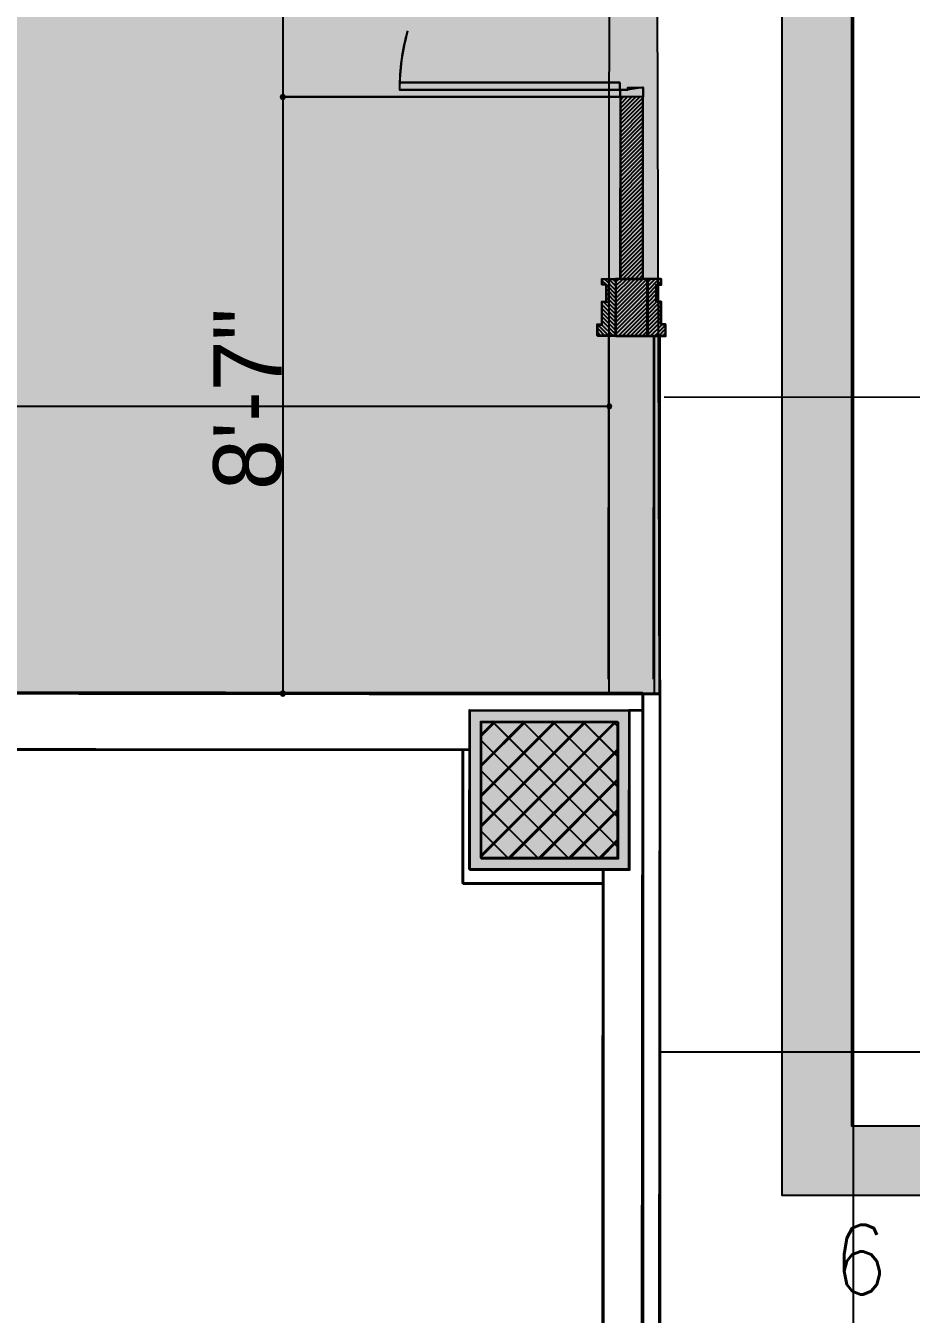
# Model space of a CAD drawing. Header units: millimetres. Extents: x -957 to 3394, y -3 to 3008.
# Drawn here: x 293 to 446.2, y 1846.2 to 2068.8 of the extents above; entities that cross this region are included whole.
import ezdxf

# ---------------------------------------------------------------- set-up
doc = ezdxf.new("R2010")
doc.units = ezdxf.units.MM
for name, color, linetype in [('HATCHES', 7, 'CONTINUOUS'), ('HIDDEN', 7, 'CONTINUOUS'), ('PDF_0', 7, 'CONTINUOUS'), ('PDF_BH_005_MASTERPLAN$0$I-', 7, 'CONTINUOUS'), ('PDF_BH_005_MASTERPLAN$0$I0', 7, 'CONTINUOUS'), ('PDF_BH_005_MASTERPLAN$0$I1', 7, 'CONTINUOUS'), ('PDF_BH_005_MASTERPLAN$0$I2', 7, 'CONTINUOUS'), ('PDF_BH_005_MASTERPLAN$0$I3', 7, 'CONTINUOUS'), ('PDF_BH_005_MASTERPLAN$0$I4', 7, 'CONTINUOUS'), ('PDF_FRAMING-COLUMN', 7, 'CONTINUOUS'), ('PDF_FRAMING-COLUMN_HATCH', 7, 'CONTINUOUS'), ('PDF_GROUND', 7, 'CONTINUOUS'), ('PDF_I-WALL', 7, 'CONTINUOUS'), ('PDF_ID_FINISH_LINE', 7, 'CONTINUOUS'), ('PDF_REV', 7, 'CONTINUOUS'), ('PDF_SHREM-CAD_6_CABLE', 7, 'CONTINUOUS'), ('PDF_TEXT', 7, 'CONTINUOUS'), ('PDF_WALL', 7, 'CONTINUOUS'), ('PRE-FUNCTION', 7, 'CONTINUOUS')]:
    doc.layers.add(name, color=color, linetype=linetype)
doc.styles.add('PDF_ARIAL', font='PDF_ARIAL')
doc.styles.get("Standard").update_dxf_attribs({"font": 'STANDARD'})

msp = doc.modelspace()

# ---------------------------------------------------------------- hatches: boundary and pattern name
at = {"layer": 'HATCHES'}
msp.add_hatch(color=45, dxfattribs=at).paths.add_polyline_path([(101.35, 1953.61), (402.62, 1953.25), (401.84, 2235.75), (230.4, 2235.81), (230.4, 2642.27), (-792.43, 2642.27), (-792.43, 1950.3), (-508.8, 1950.29), (-508.8, 1618.41), (101.31, 1616.36)], flags=0)
h = msp.add_hatch(color=178, dxfattribs=at)
h.paths.add_polyline_path([(423.82, 2184.39), (423.82, 1866.73), (660.59, 1866.73), (660.59, 2184.39)], flags=0)
h.paths.add_polyline_path([(648.59, 2172.39), (648.59, 1878.73), (435.82, 1878.73), (435.82, 2172.39)], flags=0)
at = {"layer": 'PDF_BH_005_MASTERPLAN$0$I2'}
for points in [[(395, 2015.28), (391.85, 2015.29), (391.86, 2017.25), (392.64, 2017.25), (392.65, 2021.19), (393.43, 2021.18), (393.44, 2024.13), (392.65, 2024.13), (392.65, 2025.12), (395.01, 2025.12)], [(400.51, 2015.28), (403.65, 2015.28), (403.66, 2017.24), (402.87, 2017.24), (402.87, 2021.18), (402.08, 2021.18), (402.09, 2024.13), (402.87, 2024.13), (402.88, 2025.11), (400.52, 2025.11)]]:
    msp.add_hatch(color=256, dxfattribs=at).paths.add_polyline_path(points, flags=0)

# ---------------------------------------------------------------- linework, layer by layer
at = {"layer": 'HATCHES', "color": 45}
msp.add_lwpolyline([(230.4, 2235.81), (230.4, 2642.27), (-792.43, 2642.27), (-792.43, 1950.3), (-508.8, 1950.29), (-508.8, 1618.41), (101.31, 1616.36), (101.35, 1953.61), (402.62, 1953.25), (401.84, 2235.75)], close=True, dxfattribs=at)
at = {"layer": 'HIDDEN'}
msp.add_lwpolyline([(436.18, 1918.86), (436.18, 2702.2), (-893.67, 2702.2), (-893.67, 1233.26), (436.18, 1233.26), (436.18, 1370.14)], close=True, dxfattribs=at)
at = {"layer": 'PDF_0'}
for points in [[(337.5, 2134.84), (337.5, 2134.45), (337.5, 2057.32), (337.5, 2056.92)], [(337.5, 2056.13), (337.5, 2055.74), (337.5, 1954.21), (337.5, 1953.81)], [(402.46, 2004.52), (402.86, 2004.91)], [(402.65, 1988.93), (402.66, 2004.72)], [(403.45, 2004.72), (698.86, 2004.46)], [(101.71, 2003.07), (102.1, 2003.07), (393.17, 2003.07), (393.56, 2003.07)], [(393.96, 1953.42), (393.96, 2003.07)], [(395.88, 1953.42), (337.49, 1953.42)]]:
    msp.add_lwpolyline(points, dxfattribs=at)
for points in [[(337.5, 2056.53), (337.22, 2056.81), (337.1, 2056.53)], [(337.5, 2056.53), (337.22, 2056.81), (337.1, 2056.53)], [(337.5, 2056.53), (337.1, 2056.53), (337.22, 2056.25)], [(337.5, 2056.53), (337.1, 2056.53), (337.22, 2056.25)], [(337.5, 2056.92), (337.22, 2056.81), (337.5, 2056.53)], [(337.5, 2056.92), (337.22, 2056.81), (337.5, 2056.53)], [(337.5, 2056.53), (337.22, 2056.25), (337.5, 2056.13)], [(337.5, 2056.53), (337.22, 2056.25), (337.5, 2056.13)], [(337.49, 2056.53), (395.88, 2056.53)], [(337.77, 2056.81), (337.5, 2056.92), (337.5, 2056.53)], [(337.77, 2056.81), (337.5, 2056.92), (337.5, 2056.53)], [(337.89, 2056.53), (337.77, 2056.81), (337.5, 2056.53)], [(337.89, 2056.53), (337.77, 2056.81), (337.5, 2056.53)], [(337.77, 2056.25), (337.5, 2056.53), (337.5, 2056.13)], [(337.89, 2056.53), (337.5, 2056.53), (337.77, 2056.25)], [(337.77, 2056.25), (337.5, 2056.53), (337.5, 2056.13)], [(337.89, 2056.53), (337.5, 2056.53), (337.77, 2056.25)], [(393.96, 2003.07), (393.68, 2003.34), (393.56, 2003.07)], [(393.96, 2003.07), (393.56, 2003.07), (393.68, 2002.79)], [(393.96, 2003.46), (393.68, 2003.34), (393.96, 2003.07)], [(393.96, 2003.07), (393.68, 2002.79), (393.96, 2002.67)], [(394.24, 2003.34), (393.96, 2003.46), (393.96, 2003.07)], [(394.35, 2003.07), (394.24, 2003.34), (393.96, 2003.07)], [(394.24, 2002.79), (393.96, 2003.07), (393.96, 2002.67)], [(394.35, 2003.07), (393.96, 2003.07), (394.24, 2002.79)], [(337.5, 1953.42), (337.22, 1953.7), (337.1, 1953.42)], [(337.5, 1953.42), (337.1, 1953.42), (337.22, 1953.14)], [(337.5, 1953.81), (337.22, 1953.7), (337.5, 1953.42)], [(337.5, 1953.42), (337.22, 1953.14), (337.5, 1953.02)], [(337.77, 1953.7), (337.5, 1953.81), (337.5, 1953.42)], [(337.89, 1953.42), (337.77, 1953.7), (337.5, 1953.42)], [(337.77, 1953.14), (337.5, 1953.42), (337.5, 1953.02)], [(337.89, 1953.42), (337.5, 1953.42), (337.77, 1953.14)]]:
    msp.add_lwpolyline(points, close=True, dxfattribs=at)
for points in [[(337.5, 2056.53), (337.22, 2056.81), (337.1, 2056.53)], [(337.5, 2056.53), (337.22, 2056.81), (337.1, 2056.53)], [(337.5, 2056.53), (337.1, 2056.53), (337.22, 2056.25)], [(337.5, 2056.53), (337.1, 2056.53), (337.22, 2056.25)], [(337.5, 2056.92), (337.22, 2056.81), (337.5, 2056.53)], [(337.5, 2056.92), (337.22, 2056.81), (337.5, 2056.53)], [(337.5, 2056.53), (337.22, 2056.25), (337.5, 2056.13)], [(337.5, 2056.53), (337.22, 2056.25), (337.5, 2056.13)], [(337.77, 2056.81), (337.5, 2056.92), (337.5, 2056.53)], [(337.77, 2056.81), (337.5, 2056.92), (337.5, 2056.53)], [(337.89, 2056.53), (337.77, 2056.81), (337.5, 2056.53)], [(337.89, 2056.53), (337.77, 2056.81), (337.5, 2056.53)], [(337.77, 2056.25), (337.5, 2056.53), (337.5, 2056.13)], [(337.89, 2056.53), (337.5, 2056.53), (337.77, 2056.25)], [(337.77, 2056.25), (337.5, 2056.53), (337.5, 2056.13)], [(337.89, 2056.53), (337.5, 2056.53), (337.77, 2056.25)], [(393.96, 2003.07), (393.68, 2003.34), (393.56, 2003.07)], [(393.96, 2003.07), (393.56, 2003.07), (393.68, 2002.79)], [(393.96, 2003.46), (393.68, 2003.34), (393.96, 2003.07)], [(393.96, 2003.07), (393.68, 2002.79), (393.96, 2002.67)], [(394.24, 2003.34), (393.96, 2003.46), (393.96, 2003.07)], [(394.35, 2003.07), (394.24, 2003.34), (393.96, 2003.07)], [(394.24, 2002.79), (393.96, 2003.07), (393.96, 2002.67)], [(394.35, 2003.07), (393.96, 2003.07), (394.24, 2002.79)], [(337.5, 1953.42), (337.22, 1953.7), (337.1, 1953.42)], [(337.5, 1953.42), (337.1, 1953.42), (337.22, 1953.14)], [(337.5, 1953.81), (337.22, 1953.7), (337.5, 1953.42)], [(337.5, 1953.42), (337.22, 1953.14), (337.5, 1953.02)], [(337.77, 1953.7), (337.5, 1953.81), (337.5, 1953.42)], [(337.89, 1953.42), (337.77, 1953.7), (337.5, 1953.42)], [(337.77, 1953.14), (337.5, 1953.42), (337.5, 1953.02)], [(337.89, 1953.42), (337.5, 1953.42), (337.77, 1953.14)]]:
    msp.add_solid(points, dxfattribs=at)
at = {"layer": 'PDF_BH_005_MASTERPLAN$0$I-'}
for centre, radius, start, end in [((395.76, 2057.81), 38.1, 164.5295, 179.9514), ((395.82, 2057.76), 38.12, 164.579, 180.0002)]:
    msp.add_arc(centre, radius, start, end, dxfattribs=at)
at = {"layer": 'PDF_BH_005_MASTERPLAN$0$I0'}
for points in [[(395.82, 2056.58), (395.82, 2057.81), (397.12, 2057.81), (399.76, 2058.2), (399.76, 2056.58)], [(395.89, 2056.53), (395.89, 2057.76), (397.19, 2057.76), (397.19, 2058.15), (399.82, 2058.15), (399.82, 2056.53)]]:
    msp.add_lwpolyline(points, close=True, dxfattribs=at)
at = {"layer": 'PDF_BH_005_MASTERPLAN$0$I1'}
for points in [[(395.76, 2059.01), (357.67, 2059.05), (357.67, 2057.85), (395.76, 2057.81)], [(395.82, 2058.96), (357.7, 2058.96), (357.7, 2057.76), (395.82, 2057.76)]]:
    msp.add_lwpolyline(points, close=True, dxfattribs=at)
at = {"layer": 'PDF_BH_005_MASTERPLAN$0$I2'}
for points in [[(395.89, 2055.98), (396.44, 2056.53)], [(395.89, 2055.28), (397.13, 2056.53)], [(395.89, 2054.59), (397.83, 2056.53)], [(395.89, 2053.89), (398.52, 2056.53)], [(395.89, 2053.2), (399.22, 2056.53)], [(395.89, 2052.5), (399.82, 2056.44)], [(395.89, 2051.8), (399.82, 2055.74)], [(395.89, 2051.11), (399.82, 2055.04)], [(395.89, 2050.41), (399.82, 2054.35)], [(395.89, 2049.72), (399.82, 2053.65)], [(395.89, 2049.02), (399.82, 2052.96)], [(395.89, 2048.33), (399.82, 2052.26)], [(395.89, 2047.63), (399.82, 2051.57)], [(395.89, 2046.93), (399.82, 2050.87)], [(395.89, 2046.24), (399.82, 2050.17)], [(395.89, 2045.54), (399.82, 2049.48)], [(395.89, 2044.85), (399.82, 2048.78)], [(395.89, 2044.15), (399.82, 2048.09)], [(395.89, 2043.46), (399.82, 2047.39)], [(395.89, 2042.76), (399.82, 2046.7)], [(395.89, 2042.06), (399.82, 2046)], [(395.89, 2041.37), (399.82, 2045.3)], [(395.89, 2040.67), (399.82, 2044.61)], [(395.89, 2039.98), (399.82, 2043.91)], [(395.89, 2039.28), (399.82, 2043.22)], [(395.89, 2038.59), (399.82, 2042.52)], [(395.89, 2037.89), (399.82, 2041.83)], [(395.89, 2037.19), (399.82, 2041.13)], [(395.89, 2036.5), (399.82, 2040.43)], [(395.89, 2035.8), (399.82, 2039.74)], [(395.89, 2035.11), (399.82, 2039.04)], [(395.89, 2034.41), (399.82, 2038.35)], [(395.89, 2033.72), (399.82, 2037.65)], [(395.89, 2033.02), (399.82, 2036.96)], [(395.89, 2032.32), (399.82, 2036.26)], [(395.89, 2031.63), (399.82, 2035.56)], [(395.89, 2030.93), (399.82, 2034.87)], [(395.89, 2030.24), (399.82, 2034.17)], [(395.89, 2029.54), (399.82, 2033.48)], [(395.89, 2028.85), (399.82, 2032.78)], [(395.89, 2028.15), (399.82, 2032.09)], [(395.89, 2027.45), (399.82, 2031.39)], [(395.89, 2026.76), (399.82, 2030.69)], [(395.89, 2026.06), (399.82, 2030)], [(395.89, 2025.37), (399.82, 2029.3)], [(396.26, 2025.04), (399.82, 2028.61)], [(396.95, 2025.04), (399.82, 2027.91)], [(397.65, 2025.04), (399.82, 2027.22)], [(398.35, 2025.04), (399.82, 2026.52)], [(393.46, 2024.06), (392.74, 2024.78)], [(395.1, 2023.11), (393.17, 2025.04)], [(395.1, 2023.81), (393.86, 2025.04)], [(395.1, 2024.51), (394.56, 2025.04)], [(395.1, 2024.57), (395.58, 2025.04)], [(395.1, 2023.87), (396.27, 2025.04)], [(395.1, 2023.17), (396.97, 2025.04)], [(395.1, 2022.48), (397.67, 2025.04)], [(395.1, 2021.78), (398.36, 2025.04)], [(395.1, 2021.09), (399.06, 2025.04)], [(395.1, 2020.39), (399.75, 2025.04)], [(395.1, 2019.7), (400.45, 2025.04)], [(395.1, 2019), (400.61, 2024.51)], [(399.04, 2025.04), (399.82, 2025.82)], [(399.74, 2025.04), (399.82, 2025.13)], [(400.61, 2023.11), (402.54, 2025.04)], [(400.61, 2023.81), (401.84, 2025.04)], [(400.61, 2024.51), (401.15, 2025.04)], [(402.25, 2024.06), (402.97, 2024.78)], [(392.76, 2024.06), (392.74, 2024.08)], [(395.1, 2022.42), (393.53, 2023.99)], [(395.1, 2021.72), (393.53, 2023.3)], [(395.1, 2021.03), (393.53, 2022.6)], [(395.1, 2020.33), (393.53, 2021.9)], [(395.1, 2018.3), (400.61, 2023.81)], [(395.1, 2017.61), (400.61, 2023.12)], [(395.1, 2016.91), (400.61, 2022.42)], [(400.61, 2022.42), (402.18, 2023.99)], [(400.61, 2021.72), (402.18, 2023.3)], [(400.61, 2021.03), (402.18, 2022.6)], [(400.61, 2020.33), (402.18, 2021.9)], [(402.95, 2024.06), (402.97, 2024.08)], [(395.1, 2018.24), (392.74, 2020.61)], [(395.1, 2017.55), (392.74, 2019.91)], [(395.1, 2018.94), (392.93, 2021.11)], [(395.1, 2019.64), (393.53, 2021.21)], [(395.1, 2016.22), (400.61, 2021.73)], [(395.1, 2015.52), (400.61, 2021.03)], [(395.48, 2015.21), (400.61, 2020.33)], [(396.18, 2015.21), (400.61, 2019.64)], [(400.61, 2019.64), (402.18, 2021.21)], [(400.61, 2018.94), (402.78, 2021.11)], [(400.61, 2018.24), (402.97, 2020.61)], [(400.61, 2017.55), (402.97, 2019.91)], [(395.1, 2016.85), (392.74, 2019.21)], [(395.1, 2016.16), (392.74, 2018.52)], [(395.1, 2015.46), (392.74, 2017.82)], [(396.87, 2015.21), (400.61, 2018.94)], [(397.57, 2015.21), (400.61, 2018.25)], [(398.26, 2015.21), (400.61, 2017.55)], [(400.61, 2016.85), (402.97, 2019.21)], [(400.61, 2016.16), (402.97, 2018.52)], [(400.61, 2015.46), (402.97, 2017.82)], [(393.27, 2015.21), (391.95, 2016.52)], [(392.57, 2015.21), (391.95, 2015.83)], [(393.96, 2015.21), (392, 2017.17)], [(394.66, 2015.21), (392.69, 2017.17)], [(398.96, 2015.21), (400.61, 2016.86)], [(399.65, 2015.21), (400.61, 2016.16)], [(400.35, 2015.21), (400.61, 2015.46)], [(401.05, 2015.21), (403.02, 2017.17)], [(401.75, 2015.21), (403.71, 2017.17)], [(402.44, 2015.21), (403.76, 2016.52)], [(403.14, 2015.21), (403.76, 2015.83)]]:
    msp.add_lwpolyline(points, dxfattribs=at)
for points in [[(395.8, 2025.12), (399.73, 2025.11), (395.82, 2056.58), (399.76, 2056.58)], [(395, 2015.28), (400.51, 2015.28), (395.01, 2025.12), (400.52, 2025.11)]]:
    msp.add_solid(points, dxfattribs=at)
at = {"layer": 'PDF_BH_005_MASTERPLAN$0$I3'}
for points in [[(395, 2015.28), (391.85, 2015.29), (391.86, 2017.25), (392.64, 2017.25), (392.65, 2021.19), (393.43, 2021.18), (393.44, 2024.13), (392.65, 2024.13), (392.65, 2025.12), (395.01, 2025.12)], [(395.1, 2015.21), (391.95, 2015.21), (391.95, 2017.17), (392.74, 2017.17), (392.74, 2021.11), (393.53, 2021.11), (393.53, 2024.06), (392.74, 2024.06), (392.74, 2025.04), (395.1, 2025.04)], [(395, 2015.28), (400.51, 2015.28), (400.52, 2025.11), (395.01, 2025.12)], [(395.1, 2015.21), (400.61, 2015.21), (400.61, 2025.04), (395.1, 2025.04)], [(400.51, 2015.28), (403.65, 2015.28), (403.66, 2017.24), (402.87, 2017.24), (402.87, 2021.18), (402.08, 2021.18), (402.09, 2024.13), (402.87, 2024.13), (402.88, 2025.11), (400.52, 2025.11)], [(400.61, 2015.21), (403.76, 2015.21), (403.76, 2017.17), (402.97, 2017.17), (402.97, 2021.11), (402.18, 2021.11), (402.18, 2024.06), (402.97, 2024.06), (402.97, 2025.04), (400.61, 2025.04)]]:
    msp.add_lwpolyline(points, close=True, dxfattribs=at)
at = {"layer": 'PDF_BH_005_MASTERPLAN$0$I4'}
for points in [[(395.8, 2025.12), (399.73, 2025.11), (399.76, 2056.58), (395.82, 2056.58)], [(395.89, 2025.04), (399.82, 2025.04), (399.82, 2056.53), (395.89, 2056.53)]]:
    msp.add_lwpolyline(points, close=True, dxfattribs=at)
at = {"layer": 'PDF_FRAMING-COLUMN'}
for points in [[(369.77, 1950.61), (397.31, 1950.58), (397.28, 1923.05), (369.75, 1923.08)], [(369.91, 1950.47), (397.46, 1950.47), (397.46, 1922.92), (369.91, 1922.92)], [(371.74, 1948.64), (395.34, 1948.62), (395.32, 1925.02), (371.72, 1925.04)], [(371.88, 1948.5), (395.49, 1948.5), (395.49, 1924.89), (371.88, 1924.89)]]:
    msp.add_lwpolyline(points, close=True, dxfattribs=at)
at = {"layer": 'PDF_FRAMING-COLUMN_HATCH'}
for points in [[(371.72, 1930.64), (389.74, 1948.62)], [(371.72, 1925.42), (394.96, 1948.62)], [(371.73, 1941.06), (379.31, 1948.63)], [(371.73, 1935.85), (384.53, 1948.63)], [(371.74, 1946.28), (374.1, 1948.64)], [(371.88, 1946.14), (374.24, 1948.5)], [(371.88, 1940.92), (379.46, 1948.5)], [(371.88, 1935.7), (384.68, 1948.5)], [(371.88, 1930.48), (389.89, 1948.5)], [(371.88, 1925.27), (395.11, 1948.5)], [(395.32, 1926.97), (373.68, 1948.64)], [(395.49, 1926.83), (373.83, 1948.5)], [(395.32, 1932.18), (378.9, 1948.63)], [(395.49, 1932.05), (379.04, 1948.5)], [(395.33, 1937.39), (384.11, 1948.63)], [(395.49, 1937.27), (384.26, 1948.5)], [(395.33, 1942.61), (389.33, 1948.62)], [(395.49, 1942.49), (389.48, 1948.5)], [(395.34, 1947.82), (394.54, 1948.62)], [(395.49, 1947.7), (394.7, 1948.5)], [(392.05, 1925.02), (371.74, 1945.37)], [(392.22, 1924.89), (371.88, 1945.23)], [(376.55, 1925.04), (395.33, 1943.78)], [(376.72, 1924.89), (395.49, 1943.66)], [(386.83, 1925.03), (371.73, 1940.15)], [(387, 1924.89), (371.88, 1940.01)], [(381.77, 1925.03), (395.33, 1938.57)], [(381.93, 1924.89), (395.49, 1938.44)], [(381.62, 1925.03), (371.73, 1934.94)], [(381.79, 1924.89), (371.88, 1934.79)], [(386.98, 1925.03), (395.32, 1933.36)], [(387.15, 1924.89), (395.49, 1933.23)], [(376.4, 1925.04), (371.72, 1929.73)], [(376.57, 1924.89), (371.88, 1929.57)], [(392.2, 1925.02), (395.32, 1928.14)], [(392.37, 1924.89), (395.49, 1928.01)]]:
    msp.add_lwpolyline(points, dxfattribs=at)
for points in [[(369.77, 1950.61), (397.31, 1950.58), (369.75, 1923.08), (397.28, 1923.05)], [(397.46, 1950.47), (369.91, 1950.47), (397.46, 1922.92), (369.91, 1922.92)], [(371.74, 1948.64), (395.34, 1948.62), (371.72, 1925.04), (395.32, 1925.02)], [(395.49, 1948.5), (371.88, 1948.5), (395.49, 1924.89), (371.88, 1924.89)]]:
    msp.add_solid(points, dxfattribs=at)
at = {"layer": 'PDF_GROUND', "color": 178}
for points in [[(660.59, 2184.39), (423.82, 2184.39), (423.82, 1866.73), (660.59, 1866.73)], [(648.59, 2172.39), (435.82, 2172.39), (435.82, 1878.73), (648.59, 1878.73)]]:
    msp.add_lwpolyline(points, close=True, dxfattribs=at)
at = {"layer": 'PDF_I-WALL'}
msp.add_lwpolyline([(402.77, 1953.42), (111.15, 1953.42), (111.15, 1943.7), (369.91, 1943.7), (369.91, 1950.47), (399.82, 1950.47), (399.82, 1953.42)], dxfattribs=at)
for points in [[(399.67, 1950.58), (399.67, 1953.53), (111.18, 1953.78), (111.17, 1944.06), (369.77, 1943.84), (369.77, 1950.61)], [(369.77, 1950.61), (397.31, 1950.58), (397.28, 1923.05), (369.75, 1923.08)], [(369.91, 1950.47), (397.46, 1950.47), (397.46, 1922.92), (369.91, 1922.92)], [(397.28, 1923.05), (392.76, 1923.06), (392.51, 1635.95), (397.04, 1635.94), (397.01, 1608.41), (399.37, 1608.41), (399.67, 1950.58), (397.31, 1950.58)], [(397.46, 1922.92), (392.93, 1922.92), (392.93, 1635.63), (397.46, 1635.63), (397.46, 1608.08), (399.82, 1608.08), (399.82, 1950.47), (397.46, 1950.47)]]:
    msp.add_lwpolyline(points, close=True, dxfattribs=at)
at = {"layer": 'PDF_ID_FINISH_LINE'}
for points in [[(402.62, 1955.89), (402.32, 1600.15), (354.02, 1600.19), (354.02, 1602.55)], [(402.77, 1955.78), (402.77, 1599.82), (354.45, 1599.82), (354.45, 1602.18)], [(392.76, 1920.63), (368.57, 1920.65), (368.59, 1943.84)], [(392.93, 1920.49), (368.73, 1920.49), (368.73, 1943.7)]]:
    msp.add_lwpolyline(points, dxfattribs=at)
at = {"layer": 'PDF_REV'}
for points in [[(402.62, 1955.89), (402.67, 2015.28)], [(402.77, 1955.78), (402.77, 2015.21)]]:
    msp.add_lwpolyline(points, dxfattribs=at)
at = {"layer": 'PDF_SHREM-CAD_6_CABLE'}
for points in [[(24.24, 2644.22), (230.94, 2644.04), (230.59, 2236.07), (394.05, 2235.93), (393.81, 1955.9)], [(399.67, 1953.53), (399.37, 1602.68), (305.76, 1602.59), (305.7, 1531.79)], [(399.82, 1953.42), (399.82, 1602.35), (306.16, 1602.18), (306.16, 1531.34)]]:
    msp.add_lwpolyline(points, dxfattribs=at)
at = {"layer": 'PDF_WALL'}
for points in [[(393.81, 1955.9), (393.86, 2015.28)], [(393.96, 1953.42), (393.96, 2015.21)], [(401.6, 1955.89), (401.65, 2015.28)], [(401.75, 1953.42), (401.75, 2015.21)]]:
    msp.add_lwpolyline(points, dxfattribs=at)
at = {"layer": 'PRE-FUNCTION'}
msp.add_lwpolyline([(474.77, 1891.45), (402.77, 1891.45), (402.77, 1819.45), (474.77, 1819.45)], close=True, dxfattribs=at)

# ---------------------------------------------------------------- texts
at = {"layer": 'PDF_TEXT', "insert": (337.44, 1988.6), "char_height": 11.806, "width": 36.7312, "attachment_point": 7, "rotation": 90, "style": 'PDF_ARIAL'}
msp.add_mtext('8\'-7"', dxfattribs=at)
at = {"layer": 'PRE-FUNCTION'}
msp.add_text('6', height=12, dxfattribs=at).set_placement((432.7, 1849.6))

doc.saveas('drawing.dxf')
